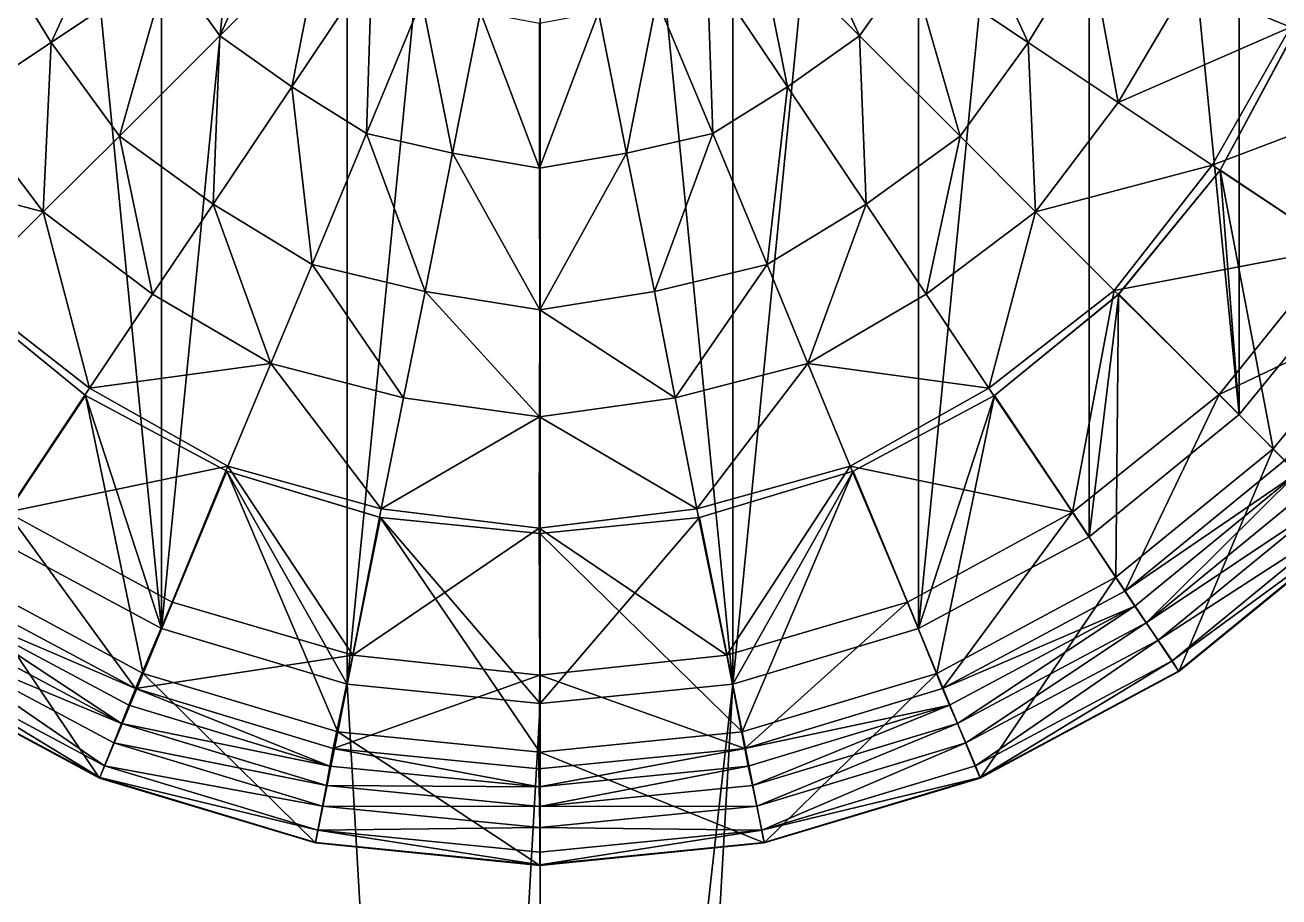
# Model space of a CAD drawing. Extents: x -13.33 to -11.75, y 0.26 to 1.84.
# Drawn here: x -12.6888 to -12.3202, y 0.7026 to 0.959 of the extents above; entities that cross this region are included whole.
import ezdxf

# ---------------------------------------------------------------- set-up
doc = ezdxf.new("R2010")
doc.units = 0
doc.layers.add('Sphere9', color=15, linetype='CONTINUOUS')

msp = doc.modelspace()

# ---------------------------------------------------------------- linework, layer by layer
at = {"layer": 'Sphere9', "color": 0}
for points in [[(-12.594113, 0.765171, -9.490963), (-12.537416, 0.759454, -9.490967), (-12.537416, 1.339854, -9.490968)], [(-12.594113, 1.334137, -9.490963), (-12.594113, 0.765171, -9.490963), (-12.537416, 1.339854, -9.490968)], [(-12.537416, 1.339854, -9.490968), (-12.480721, 0.765171, -9.490972), (-12.480721, 1.334137, -9.490972)], [(-12.537416, 0.759454, -9.490967), (-12.480721, 0.765171, -9.490972), (-12.537416, 1.339854, -9.490968)], [(-12.64868, 0.781558, -9.490958), (-12.594113, 0.765171, -9.490963), (-12.594113, 1.334137, -9.490963)], [(-12.64868, 1.317749, -9.490959), (-12.64868, 0.781558, -9.490958), (-12.594113, 1.334137, -9.490963)], [(-12.480721, 1.334137, -9.490972), (-12.480721, 0.765171, -9.490972), (-12.426154, 1.317749, -9.490975)], [(-12.698859, 1.290804, -9.490954), (-12.64868, 0.781558, -9.490958), (-12.64868, 1.317749, -9.490959)], [(-12.480721, 0.765171, -9.490972), (-12.426154, 0.781558, -9.490975), (-12.426154, 1.317749, -9.490975)], [(-12.426154, 1.317749, -9.490975), (-12.426154, 0.781558, -9.490975), (-12.375975, 1.290804, -9.49098)], [(-12.698859, 0.808504, -9.490954), (-12.64868, 0.781558, -9.490958), (-12.698859, 1.290804, -9.490954)], [(-12.426154, 0.781558, -9.490975), (-12.375975, 0.808503, -9.490979), (-12.375975, 1.290804, -9.49098)], [(-12.375975, 1.290804, -9.49098), (-12.331857, 0.844488, -9.490982), (-12.331857, 1.254819, -9.490983)], [(-12.375975, 0.808503, -9.490979), (-12.331857, 0.844488, -9.490982), (-12.375975, 1.290804, -9.49098)], [(-12.331857, 1.254819, -9.490983), (-12.295835, 0.888545, -9.490984), (-12.295835, 1.210763, -9.490985)], [(-12.331857, 0.844488, -9.490982), (-12.295835, 0.888545, -9.490984), (-12.331857, 1.254819, -9.490983)], [(-12.304342, 1.003368, -2.367776), (-12.316838, 0.958385, -2.375797), (-12.346989, 0.970885, -2.200022)], [(-12.646606, 0.976965, -1.975532), (-12.61141, 1.000464, -1.874251), (-12.631592, 0.955831, -1.980351)], [(-12.631592, 0.955831, -1.980351), (-12.61141, 1.000464, -1.874251), (-12.601431, 0.985975, -1.877036)], [(-12.473748, 0.985975, -1.877047), (-12.463771, 1.000464, -1.874266), (-12.443504, 0.955831, -1.980368)], [(-12.463771, 1.000464, -1.874266), (-12.428493, 0.976965, -1.975543), (-12.443504, 0.955831, -1.980368)], [(-12.698971, 0.982945, -2.0912), (-12.660421, 0.998897, -1.980355), (-12.681145, 0.953906, -2.086132)], [(-12.681145, 0.953906, -2.086132), (-12.660421, 0.998897, -1.980355), (-12.646606, 0.976965, -1.975532)], [(-12.428493, 0.976965, -1.975543), (-12.414674, 0.998897, -1.980368), (-12.393879, 0.953906, -2.086132)], [(-12.414674, 0.998897, -1.980368), (-12.37605, 0.982945, -2.091208), (-12.393879, 0.953906, -2.086132)], [(-12.631592, 0.955831, -1.980351), (-12.601431, 0.985975, -1.877036), (-12.610419, 0.940846, -1.975534)], [(-12.610419, 0.940846, -1.975534), (-12.601431, 0.985975, -1.877036), (-12.586915, 0.976015, -1.874257)], [(-12.488266, 0.976015, -1.874266), (-12.473748, 0.985975, -1.877047), (-12.464681, 0.940846, -1.975543)], [(-12.473748, 0.985975, -1.877047), (-12.443504, 0.955831, -1.980368), (-12.464681, 0.940846, -1.975543)], [(-12.707767, 0.936223, -2.195027), (-12.698971, 0.982945, -2.0912), (-12.681145, 0.953906, -2.086132)], [(-12.393879, 0.953906, -2.086132), (-12.37605, 0.982945, -2.091208), (-12.367479, 0.936227, -2.195054)], [(-12.37605, 0.982945, -2.091208), (-12.346989, 0.970885, -2.200022), (-12.367479, 0.936227, -2.195054)], [(-12.681145, 0.953906, -2.086132), (-12.646606, 0.976965, -1.975532), (-12.661087, 0.926354, -2.091192)], [(-12.661087, 0.926354, -2.091192), (-12.646606, 0.976965, -1.975532), (-12.631592, 0.955831, -1.980351)], [(-12.443504, 0.955831, -1.980368), (-12.428493, 0.976965, -1.975543), (-12.413934, 0.926354, -2.091204)], [(-12.428493, 0.976965, -1.975543), (-12.393879, 0.953906, -2.086132), (-12.413934, 0.926354, -2.091204)], [(-12.610419, 0.940846, -1.975534), (-12.586915, 0.976015, -1.874257), (-12.588444, 0.927055, -1.980361)], [(-12.588444, 0.927055, -1.980361), (-12.586915, 0.976015, -1.874257), (-12.572141, 0.96644, -1.877041)], [(-12.503039, 0.96644, -1.877045), (-12.488266, 0.976015, -1.874266), (-12.486651, 0.927055, -1.980366)], [(-12.488266, 0.976015, -1.874266), (-12.464681, 0.940846, -1.975543), (-12.486651, 0.927055, -1.980366)], [(-12.346989, 0.970885, -2.200022), (-12.316838, 0.958385, -2.375797), (-12.367479, 0.936227, -2.195054)], [(-12.588444, 0.927055, -1.980361), (-12.572141, 0.96644, -1.877041), (-12.563138, 0.921299, -1.975534)], [(-12.572141, 0.96644, -1.877041), (-12.554912, 0.962784, -1.874257), (-12.563138, 0.921299, -1.975534)], [(-12.52027, 0.962784, -1.874262), (-12.503039, 0.96644, -1.877045), (-12.511961, 0.921299, -1.97554)], [(-12.511961, 0.921299, -1.97554), (-12.503039, 0.96644, -1.877045), (-12.486651, 0.927055, -1.980366)], [(-12.563138, 0.921299, -1.975534), (-12.554912, 0.962784, -1.874257), (-12.537548, 0.91695, -1.980366)], [(-12.554912, 0.962784, -1.874257), (-12.53759, 0.959581, -1.877045), (-12.537548, 0.91695, -1.980366)], [(-12.53759, 0.959581, -1.877045), (-12.52027, 0.962784, -1.874262), (-12.537548, 0.91695, -1.980366)], [(-12.537548, 0.91695, -1.980366), (-12.52027, 0.962784, -1.874262), (-12.511961, 0.921299, -1.97554)], [(-12.661087, 0.926354, -2.091192), (-12.631592, 0.955831, -1.980351), (-12.633485, 0.906335, -2.086128)], [(-12.633485, 0.906335, -2.086128), (-12.631592, 0.955831, -1.980351), (-12.610419, 0.940846, -1.975534)], [(-12.464681, 0.940846, -1.975543), (-12.443504, 0.955831, -1.980368), (-12.441539, 0.906335, -2.086143)], [(-12.443504, 0.955831, -1.980368), (-12.413934, 0.926354, -2.091204), (-12.441539, 0.906335, -2.086143)], [(-12.316838, 0.958385, -2.375797), (-12.339872, 0.917758, -2.367777), (-12.367479, 0.936227, -2.195054)], [(-12.316838, 0.958385, -2.375797), (-12.276531, 0.941814, -2.77177), (-12.339872, 0.917758, -2.367777)], [(-12.337502, 0.916312, -8.883369), (-12.284063, 0.880562, -8.883368), (-12.315188, 0.957768, -8.883369)], [(-12.315188, 0.957768, -8.883369), (-12.337488, 0.916314, -8.992107), (-12.337502, 0.916312, -8.883369)], [(-12.315175, 0.957769, -8.992107), (-12.337488, 0.916314, -8.992107), (-12.315188, 0.957768, -8.883369)], [(-12.337488, 0.916314, -8.992107), (-12.315175, 0.957769, -8.992107), (-12.295835, 0.888545, -8.990984)], [(-12.707767, 0.936223, -2.195027), (-12.681145, 0.953906, -2.086132), (-12.683527, 0.904067, -2.200018)], [(-12.683527, 0.904067, -2.200018), (-12.681145, 0.953906, -2.086132), (-12.661087, 0.926354, -2.091192)], [(-12.413934, 0.926354, -2.091204), (-12.393879, 0.953906, -2.086132), (-12.391719, 0.90407, -2.200022)], [(-12.393879, 0.953906, -2.086132), (-12.367479, 0.936227, -2.195054), (-12.391719, 0.90407, -2.200022)], [(-12.633485, 0.906335, -2.086128), (-12.610419, 0.940846, -1.975534), (-12.604389, 0.888542, -2.091192)], [(-12.610419, 0.940846, -1.975534), (-12.588444, 0.927055, -1.980361), (-12.604389, 0.888542, -2.091192)], [(-12.486651, 0.927055, -1.980366), (-12.464681, 0.940846, -1.975543), (-12.470632, 0.888542, -2.091204)], [(-12.470632, 0.888542, -2.091204), (-12.464681, 0.940846, -1.975543), (-12.441539, 0.906335, -2.086143)], [(-12.276531, 0.941814, -2.77177), (-12.303082, 0.893375, -2.762102), (-12.339872, 0.917758, -2.367777)], [(-12.707767, 0.936223, -2.195027), (-12.683527, 0.904067, -2.200018), (-12.73555, 0.91775, -2.367774)], [(-12.367479, 0.936227, -2.195054), (-12.339872, 0.917758, -2.367777), (-12.391719, 0.90407, -2.200022)], [(-12.683527, 0.904067, -2.200018), (-12.661087, 0.926354, -2.091192), (-12.651311, 0.879873, -2.195034)], [(-12.661087, 0.926354, -2.091192), (-12.633485, 0.906335, -2.086128), (-12.651311, 0.879873, -2.195034)], [(-12.604389, 0.888542, -2.091192), (-12.588444, 0.927055, -1.980361), (-12.571213, 0.88059, -2.086137)], [(-12.588444, 0.927055, -1.980361), (-12.563138, 0.921299, -1.975534), (-12.571213, 0.88059, -2.086137)], [(-12.511961, 0.921299, -1.97554), (-12.486651, 0.927055, -1.980366), (-12.503811, 0.88059, -2.086139)], [(-12.503811, 0.88059, -2.086139), (-12.486651, 0.927055, -1.980366), (-12.470632, 0.888542, -2.091204)], [(-12.441539, 0.906335, -2.086143), (-12.413934, 0.926354, -2.091204), (-12.423938, 0.879876, -2.195047)], [(-12.423938, 0.879876, -2.195047), (-12.413934, 0.926354, -2.091204), (-12.391719, 0.90407, -2.200022)], [(-12.571213, 0.88059, -2.086137), (-12.563138, 0.921299, -1.975534), (-12.53751, 0.875264, -2.091198)], [(-12.563138, 0.921299, -1.975534), (-12.537548, 0.91695, -1.980366), (-12.53751, 0.875264, -2.091198)], [(-12.537548, 0.91695, -1.980366), (-12.511961, 0.921299, -1.97554), (-12.53751, 0.875264, -2.091198)], [(-12.53751, 0.875264, -2.091198), (-12.511961, 0.921299, -1.97554), (-12.503811, 0.88059, -2.086139)], [(-12.73555, 0.91775, -2.367774), (-12.683527, 0.904067, -2.200018), (-12.70676, 0.880964, -2.375772)], [(-12.339872, 0.917758, -2.367777), (-12.368664, 0.880971, -2.37579), (-12.391719, 0.90407, -2.200022)], [(-12.339872, 0.917758, -2.367777), (-12.303082, 0.893375, -2.762102), (-12.368664, 0.880971, -2.37579)], [(-12.367316, 0.879849, -8.883368), (-12.321858, 0.834337, -8.883368), (-12.337502, 0.916312, -8.883369)], [(-12.337502, 0.916312, -8.883369), (-12.367302, 0.87985, -8.992106), (-12.367316, 0.879849, -8.883368)], [(-12.337488, 0.916314, -8.992107), (-12.367302, 0.87985, -8.992106), (-12.337502, 0.916312, -8.883369)], [(-12.367302, 0.87985, -8.992106), (-12.337488, 0.916314, -8.992107), (-12.331856, 0.844488, -8.990982)], [(-12.337502, 0.916312, -8.883369), (-12.321858, 0.834337, -8.883368), (-12.284063, 0.880562, -8.883368)], [(-12.337488, 0.916314, -8.992107), (-12.295835, 0.888545, -8.990984), (-12.331856, 0.844488, -8.990982)], [(-12.70676, 0.880964, -2.375772), (-12.683527, 0.904067, -2.200018), (-12.669905, 0.852229, -2.367767)], [(-12.669905, 0.852229, -2.367767), (-12.683527, 0.904067, -2.200018), (-12.651311, 0.879873, -2.195034)], [(-12.651311, 0.879873, -2.195034), (-12.633485, 0.906335, -2.086128), (-12.616586, 0.859424, -2.200016)], [(-12.633485, 0.906335, -2.086128), (-12.604389, 0.888542, -2.091192), (-12.616586, 0.859424, -2.200016)], [(-12.470632, 0.888542, -2.091204), (-12.441539, 0.906335, -2.086143), (-12.458661, 0.859426, -2.200022)], [(-12.458661, 0.859426, -2.200022), (-12.441539, 0.906335, -2.086143), (-12.423938, 0.879876, -2.195047)], [(-12.405521, 0.852235, -2.367774), (-12.423938, 0.879876, -2.195047), (-12.391719, 0.90407, -2.200022)], [(-12.368664, 0.880971, -2.37579), (-12.405521, 0.852235, -2.367774), (-12.391719, 0.90407, -2.200022)], [(-12.303082, 0.893375, -2.762102), (-12.337757, 0.850354, -2.771774), (-12.368664, 0.880971, -2.37579)], [(-12.303082, 0.893375, -2.762102), (-12.280014, 0.877833, -3.577467), (-12.337757, 0.850354, -2.771774)], [(-12.616586, 0.859424, -2.200016), (-12.604389, 0.888542, -2.091192), (-12.577546, 0.849378, -2.195045)], [(-12.604389, 0.888542, -2.091192), (-12.571213, 0.88059, -2.086137), (-12.577546, 0.849378, -2.195045)], [(-12.503811, 0.88059, -2.086139), (-12.470632, 0.888542, -2.091204), (-12.497704, 0.849379, -2.195054)], [(-12.497704, 0.849379, -2.195054), (-12.470632, 0.888542, -2.091204), (-12.458661, 0.859426, -2.200022)], [(-12.295835, 0.888545, -9.40729), (-12.331857, 0.844488, -9.407288), (-12.331856, 0.844488, -9.060147)], [(-12.295835, 0.888545, -9.490984), (-12.331857, 0.844488, -9.490982), (-12.331857, 0.844488, -9.407288)], [(-12.295835, 0.888545, -9.40729), (-12.295835, 0.888545, -9.490984), (-12.331857, 0.844488, -9.407288)], [(-12.295835, 0.888545, -9.06015), (-12.331856, 0.844488, -9.060147), (-12.331856, 0.844488, -8.990982)], [(-12.295835, 0.888545, -8.990984), (-12.295835, 0.888545, -9.06015), (-12.331856, 0.844488, -8.990982)], [(-12.295835, 0.888545, -9.06015), (-12.295835, 0.888545, -9.40729), (-12.331856, 0.844488, -9.060147)], [(-12.707563, 0.87985, -8.992099), (-12.70758, 0.879849, -8.883368), (-12.671064, 0.850066, -8.883368)], [(-12.70758, 0.879849, -8.883368), (-12.706756, 0.796588, -8.883368), (-12.671064, 0.850066, -8.883368)], [(-12.671048, 0.850067, -8.992099), (-12.707563, 0.87985, -8.992099), (-12.671064, 0.850066, -8.883368)], [(-12.707563, 0.87985, -8.992099), (-12.671048, 0.850067, -8.992099), (-12.698858, 0.808504, -8.990954)], [(-12.694093, 0.815744, -2.762098), (-12.70676, 0.880964, -2.375772), (-12.669905, 0.852229, -2.367767)], [(-12.669905, 0.852229, -2.367767), (-12.651311, 0.879873, -2.195034), (-12.616586, 0.859424, -2.200016)], [(-12.577546, 0.849378, -2.195045), (-12.571213, 0.88059, -2.086137), (-12.537623, 0.843748, -2.200019)], [(-12.571213, 0.88059, -2.086137), (-12.53751, 0.875264, -2.091198), (-12.537623, 0.843748, -2.200019)], [(-12.53751, 0.875264, -2.091198), (-12.503811, 0.88059, -2.086139), (-12.497704, 0.849379, -2.195054)], [(-12.405521, 0.852235, -2.367774), (-12.458661, 0.859426, -2.200022), (-12.423938, 0.879876, -2.195047)], [(-12.380859, 0.815744, -2.762102), (-12.405521, 0.852235, -2.367774), (-12.368664, 0.880971, -2.37579)], [(-12.403831, 0.850066, -8.883368), (-12.368139, 0.796588, -8.883368), (-12.367316, 0.879849, -8.883368)], [(-12.403816, 0.850067, -8.992106), (-12.403831, 0.850066, -8.883368), (-12.367316, 0.879849, -8.883368)], [(-12.367302, 0.87985, -8.992106), (-12.403816, 0.850067, -8.992106), (-12.367316, 0.879849, -8.883368)], [(-12.403816, 0.850067, -8.992106), (-12.367302, 0.87985, -8.992106), (-12.375974, 0.808503, -8.990979)], [(-12.337757, 0.850354, -2.771774), (-12.380859, 0.815744, -2.762102), (-12.368664, 0.880971, -2.37579)], [(-12.375974, 0.808503, -8.990979), (-12.367302, 0.87985, -8.992106), (-12.331856, 0.844488, -8.990982)], [(-12.368139, 0.796588, -8.883368), (-12.321858, 0.834337, -8.883368), (-12.367316, 0.879849, -8.883368)], [(-12.280014, 0.877833, -3.577467), (-12.318542, 0.830933, -3.577466), (-12.337757, 0.850354, -2.771774)], [(-12.321858, 0.834337, -8.883368), (-12.298284, 0.810778, -8.850224), (-12.284063, 0.880562, -8.883368)], [(-12.537623, 0.843748, -2.200019), (-12.53751, 0.875264, -2.091198), (-12.497704, 0.849379, -2.195054)], [(-12.629202, 0.829241, -2.375777), (-12.669905, 0.852229, -2.367767), (-12.616586, 0.859424, -2.200016)], [(-12.629202, 0.829241, -2.375777), (-12.616586, 0.859424, -2.200016), (-12.584134, 0.816771, -2.367769)], [(-12.584134, 0.816771, -2.367769), (-12.616586, 0.859424, -2.200016), (-12.577546, 0.849378, -2.195045)], [(-12.491295, 0.816773, -2.367771), (-12.497704, 0.849379, -2.195054), (-12.458661, 0.859426, -2.200022)], [(-12.446225, 0.829245, -2.375784), (-12.491295, 0.816773, -2.367771), (-12.458661, 0.859426, -2.200022)], [(-12.446225, 0.829245, -2.375784), (-12.458661, 0.859426, -2.200022), (-12.405521, 0.852235, -2.367774)], [(-12.694093, 0.815744, -2.762098), (-12.669905, 0.852229, -2.367767), (-12.629202, 0.829241, -2.375777)], [(-12.380859, 0.815744, -2.762102), (-12.446225, 0.829245, -2.375784), (-12.405521, 0.852235, -2.367774)], [(-12.706756, 0.796588, -8.883368), (-12.654125, 0.768326, -8.883368), (-12.671064, 0.850066, -8.883368)], [(-12.698858, 0.808504, -8.990954), (-12.671048, 0.850067, -8.992099), (-12.648679, 0.781558, -8.990958)], [(-12.671048, 0.850067, -8.992099), (-12.671064, 0.850066, -8.883368), (-12.629534, 0.827764, -8.883368)], [(-12.671064, 0.850066, -8.883368), (-12.654125, 0.768326, -8.883368), (-12.629534, 0.827764, -8.883368)], [(-12.629519, 0.827767, -8.9921), (-12.671048, 0.850067, -8.992099), (-12.629534, 0.827764, -8.883368)], [(-12.671048, 0.850067, -8.992099), (-12.629519, 0.827767, -8.9921), (-12.648679, 0.781558, -8.990958)], [(-12.584134, 0.816771, -2.367769), (-12.577546, 0.849378, -2.195045), (-12.537623, 0.843748, -2.200019)], [(-12.491295, 0.816773, -2.367771), (-12.537623, 0.843748, -2.200019), (-12.497704, 0.849379, -2.195054)], [(-12.445361, 0.827764, -8.883368), (-12.420771, 0.768326, -8.883368), (-12.403831, 0.850066, -8.883368)], [(-12.445346, 0.827767, -8.992105), (-12.445361, 0.827764, -8.883368), (-12.403831, 0.850066, -8.883368)], [(-12.403816, 0.850067, -8.992106), (-12.445346, 0.827767, -8.992105), (-12.403831, 0.850066, -8.883368)], [(-12.445346, 0.827767, -8.992105), (-12.403816, 0.850067, -8.992106), (-12.426153, 0.781558, -8.990975)], [(-12.426153, 0.781558, -8.990975), (-12.403816, 0.850067, -8.992106), (-12.375974, 0.808503, -8.990979)], [(-12.420771, 0.768326, -8.883368), (-12.368139, 0.796588, -8.883368), (-12.403831, 0.850066, -8.883368)], [(-12.36553, 0.792481, -3.577463), (-12.380859, 0.815744, -2.762102), (-12.337757, 0.850354, -2.771774)], [(-12.318542, 0.830933, -3.577466), (-12.36553, 0.792481, -3.577463), (-12.337757, 0.850354, -2.771774)], [(-12.375975, 0.808503, -9.060143), (-12.375974, 0.808503, -8.990979), (-12.331856, 0.844488, -8.990982)], [(-12.331856, 0.844488, -9.060147), (-12.375975, 0.808503, -9.060143), (-12.331856, 0.844488, -8.990982)], [(-12.375975, 0.808503, -9.407285), (-12.375975, 0.808503, -9.060143), (-12.331856, 0.844488, -9.060147)], [(-12.331857, 0.844488, -9.407288), (-12.375975, 0.808503, -9.407285), (-12.331856, 0.844488, -9.060147)], [(-12.375975, 0.808503, -9.490979), (-12.375975, 0.808503, -9.407285), (-12.331857, 0.844488, -9.407288)], [(-12.331857, 0.844488, -9.490982), (-12.375975, 0.808503, -9.490979), (-12.331857, 0.844488, -9.407288)], [(-12.537714, 0.811079, -2.375779), (-12.584134, 0.816771, -2.367769), (-12.537623, 0.843748, -2.200019)], [(-12.537714, 0.811079, -2.375779), (-12.537623, 0.843748, -2.200019), (-12.491295, 0.816773, -2.367771)], [(-12.368139, 0.796588, -8.883368), (-12.349627, 0.7689, -8.850224), (-12.321858, 0.834337, -8.883368)], [(-12.349627, 0.7689, -8.850224), (-12.298284, 0.810778, -8.850224), (-12.321858, 0.834337, -8.883368)], [(-12.318542, 0.830933, -3.577466), (-12.314792, 0.827189, -3.543), (-12.36553, 0.792481, -3.577463)], [(-12.645563, 0.789242, -2.77177), (-12.694093, 0.815744, -2.762098), (-12.629202, 0.829241, -2.375777)], [(-12.654125, 0.768326, -8.883368), (-12.596901, 0.75114, -8.883368), (-12.629534, 0.827764, -8.883368)], [(-12.648679, 0.781558, -8.990958), (-12.629519, 0.827767, -8.9921), (-12.594112, 0.765171, -8.990963)], [(-12.645563, 0.789242, -2.77177), (-12.629202, 0.829241, -2.375777), (-12.592473, 0.773731, -2.7621)], [(-12.629519, 0.827767, -8.9921), (-12.629534, 0.827764, -8.883368), (-12.584373, 0.814201, -8.883368)], [(-12.629534, 0.827764, -8.883368), (-12.596901, 0.75114, -8.883368), (-12.584373, 0.814201, -8.883368)], [(-12.584356, 0.814203, -8.992102), (-12.629519, 0.827767, -8.9921), (-12.584373, 0.814201, -8.883368)], [(-12.629519, 0.827767, -8.9921), (-12.584356, 0.814203, -8.992102), (-12.594112, 0.765171, -8.990963)], [(-12.592473, 0.773731, -2.7621), (-12.629202, 0.829241, -2.375777), (-12.584134, 0.816771, -2.367769)], [(-12.48248, 0.773731, -2.76211), (-12.491295, 0.816773, -2.367771), (-12.446225, 0.829245, -2.375784)], [(-12.490522, 0.814201, -8.883368), (-12.477994, 0.75114, -8.883368), (-12.445361, 0.827764, -8.883368)], [(-12.490508, 0.814203, -8.992104), (-12.490522, 0.814201, -8.883368), (-12.445361, 0.827764, -8.883368)], [(-12.445346, 0.827767, -8.992105), (-12.490508, 0.814203, -8.992104), (-12.445361, 0.827764, -8.883368)], [(-12.490508, 0.814203, -8.992104), (-12.445346, 0.827767, -8.992105), (-12.48072, 0.765171, -8.990972)], [(-12.429389, 0.789242, -2.771782), (-12.48248, 0.773731, -2.76211), (-12.446225, 0.829245, -2.375784)], [(-12.48072, 0.765171, -8.990972), (-12.445346, 0.827767, -8.992105), (-12.426153, 0.781558, -8.990975)], [(-12.477994, 0.75114, -8.883368), (-12.420771, 0.768326, -8.883368), (-12.445361, 0.827764, -8.883368)], [(-12.429389, 0.789242, -2.771782), (-12.446225, 0.829245, -2.375784), (-12.380859, 0.815744, -2.762102)], [(-12.36553, 0.792481, -3.577463), (-12.314792, 0.827189, -3.543), (-12.36258, 0.788083, -3.542998)], [(-12.359248, 0.783232, -3.747688), (-12.36258, 0.788083, -3.542998), (-12.314792, 0.827189, -3.543)], [(-12.310576, 0.823062, -3.747689), (-12.359248, 0.783232, -3.747688), (-12.314792, 0.827189, -3.543)], [(-12.30609, 0.81869, -4.103052), (-12.359248, 0.783232, -3.747688), (-12.310576, 0.823062, -3.747689)], [(-12.3557, 0.778093, -4.103053), (-12.359248, 0.783232, -3.747688), (-12.30609, 0.81869, -4.103052)], [(-12.300893, 0.813561, -4.61577), (-12.3557, 0.778093, -4.103053), (-12.30609, 0.81869, -4.103052)], [(-12.709921, 0.792472, -3.577448), (-12.694093, 0.815744, -2.762098), (-12.656346, 0.763858, -3.577448)], [(-12.656346, 0.763858, -3.577448), (-12.694093, 0.815744, -2.762098), (-12.645563, 0.789242, -2.77177)], [(-12.592473, 0.773731, -2.7621), (-12.584134, 0.816771, -2.367769), (-12.537714, 0.811079, -2.375779)], [(-12.48248, 0.773731, -2.76211), (-12.537714, 0.811079, -2.375779), (-12.491295, 0.816773, -2.367771)], [(-12.419105, 0.763863, -3.577461), (-12.429389, 0.789242, -2.771782), (-12.380859, 0.815744, -2.762102)], [(-12.36553, 0.792481, -3.577463), (-12.419105, 0.763863, -3.577461), (-12.380859, 0.815744, -2.762102)], [(-12.596901, 0.75114, -8.883368), (-12.537448, 0.745145, -8.883368), (-12.584373, 0.814201, -8.883368)], [(-12.594112, 0.765171, -8.990963), (-12.584356, 0.814203, -8.992102), (-12.537416, 0.759454, -8.990967)], [(-12.537477, 0.767783, -2.771776), (-12.592473, 0.773731, -2.7621), (-12.537714, 0.811079, -2.375779)], [(-12.584356, 0.814203, -8.992102), (-12.584373, 0.814201, -8.883368), (-12.537448, 0.80947, -8.883368)], [(-12.584373, 0.814201, -8.883368), (-12.537448, 0.745145, -8.883368), (-12.537448, 0.80947, -8.883368)], [(-12.537433, 0.809472, -8.992103), (-12.584356, 0.814203, -8.992102), (-12.537448, 0.80947, -8.883368)], [(-12.584356, 0.814203, -8.992102), (-12.537433, 0.809472, -8.992103), (-12.537416, 0.759454, -8.990967)], [(-12.537477, 0.767783, -2.771776), (-12.537714, 0.811079, -2.375779), (-12.48248, 0.773731, -2.76211)], [(-12.537448, 0.80947, -8.883368), (-12.477994, 0.75114, -8.883368), (-12.490522, 0.814201, -8.883368)], [(-12.537433, 0.809472, -8.992103), (-12.537448, 0.80947, -8.883368), (-12.490522, 0.814201, -8.883368)], [(-12.490508, 0.814203, -8.992104), (-12.537433, 0.809472, -8.992103), (-12.490522, 0.814201, -8.883368)], [(-12.537433, 0.809472, -8.992103), (-12.490508, 0.814203, -8.992104), (-12.537416, 0.759454, -8.990967)], [(-12.537416, 0.759454, -8.990967), (-12.490508, 0.814203, -8.992104), (-12.48072, 0.765171, -8.990972)], [(-12.351604, 0.772061, -4.61577), (-12.3557, 0.778093, -4.103053), (-12.300893, 0.813561, -4.61577)], [(-12.3009, 0.813549, -8.615749), (-12.351611, 0.77205, -8.115749), (-12.3009, 0.81355, -8.115749)], [(-12.3009, 0.81355, -8.115749), (-12.351611, 0.772051, -7.61575), (-12.3009, 0.81355, -7.61575)], [(-12.351611, 0.77205, -8.115749), (-12.351611, 0.772051, -7.61575), (-12.3009, 0.81355, -8.115749)], [(-12.351611, 0.772051, -7.61575), (-12.35161, 0.772052, -7.115751), (-12.3009, 0.81355, -7.61575)], [(-12.35161, 0.77205, -8.615749), (-12.351611, 0.77205, -8.115749), (-12.3009, 0.813549, -8.615749)], [(-12.35161, 0.772052, -7.115751), (-12.351609, 0.772053, -6.615753), (-12.3009, 0.813552, -6.615753)], [(-12.3009, 0.813551, -7.115751), (-12.35161, 0.772052, -7.115751), (-12.3009, 0.813552, -6.615753)], [(-12.3009, 0.81355, -7.61575), (-12.35161, 0.772052, -7.115751), (-12.3009, 0.813551, -7.115751)], [(-12.298379, 0.810893, -8.837914), (-12.35161, 0.77205, -8.615749), (-12.3009, 0.813549, -8.615749)], [(-12.3009, 0.813552, -6.615753), (-12.351609, 0.772054, -6.115756), (-12.300899, 0.813554, -6.115756)], [(-12.351609, 0.772054, -6.115756), (-12.351607, 0.772056, -5.61576), (-12.300899, 0.813554, -6.115756)], [(-12.351609, 0.772053, -6.615753), (-12.351609, 0.772054, -6.115756), (-12.3009, 0.813552, -6.615753)], [(-12.300899, 0.813554, -6.115756), (-12.351607, 0.772056, -5.61576), (-12.300897, 0.813556, -5.61576)], [(-12.351607, 0.772056, -5.61576), (-12.351605, 0.772059, -5.115765), (-12.300897, 0.813556, -5.61576)], [(-12.351605, 0.772059, -5.115765), (-12.351604, 0.772061, -4.61577), (-12.300893, 0.813561, -4.61577)], [(-12.300895, 0.813558, -5.115765), (-12.351605, 0.772059, -5.115765), (-12.300893, 0.813561, -4.61577)], [(-12.300897, 0.813556, -5.61576), (-12.351605, 0.772059, -5.115765), (-12.300895, 0.813558, -5.115765)], [(-12.698859, 0.808504, -9.40726), (-12.698858, 0.808504, -9.06012), (-12.648679, 0.781558, -9.060123)], [(-12.64868, 0.781558, -9.407264), (-12.698859, 0.808504, -9.40726), (-12.648679, 0.781558, -9.060123)], [(-12.698859, 0.808504, -9.490954), (-12.698859, 0.808504, -9.40726), (-12.64868, 0.781558, -9.407264)], [(-12.64868, 0.781558, -9.490958), (-12.698859, 0.808504, -9.490954), (-12.64868, 0.781558, -9.407264)], [(-12.698858, 0.808504, -9.06012), (-12.698858, 0.808504, -8.990954), (-12.648679, 0.781558, -8.990958)], [(-12.648679, 0.781558, -9.060123), (-12.698858, 0.808504, -9.06012), (-12.648679, 0.781558, -8.990958)], [(-12.537448, 0.745145, -8.883368), (-12.477994, 0.75114, -8.883368), (-12.537448, 0.80947, -8.883368)], [(-12.426154, 0.781558, -9.407281), (-12.426153, 0.781558, -9.06014), (-12.375975, 0.808503, -9.060143)], [(-12.375975, 0.808503, -9.407285), (-12.426154, 0.781558, -9.407281), (-12.375975, 0.808503, -9.060143)], [(-12.426154, 0.781558, -9.490975), (-12.426154, 0.781558, -9.407281), (-12.375975, 0.808503, -9.407285)], [(-12.375975, 0.808503, -9.490979), (-12.426154, 0.781558, -9.490975), (-12.375975, 0.808503, -9.407285)], [(-12.426153, 0.781558, -9.06014), (-12.426153, 0.781558, -8.990975), (-12.375974, 0.808503, -8.990979)], [(-12.375975, 0.808503, -9.060143), (-12.426153, 0.781558, -9.06014), (-12.375974, 0.808503, -8.990979)], [(-12.34968, 0.768996, -8.841372), (-12.35161, 0.77205, -8.615749), (-12.298379, 0.810893, -8.837914)], [(-12.298284, 0.810778, -8.850224), (-12.34968, 0.768996, -8.841372), (-12.298379, 0.810893, -8.837914)], [(-12.349627, 0.7689, -8.850224), (-12.34968, 0.768996, -8.841372), (-12.298284, 0.810778, -8.850224)], [(-12.725268, 0.7689, -8.850224), (-12.666883, 0.737547, -8.850224), (-12.706756, 0.796588, -8.883368)], [(-12.706756, 0.796588, -8.883368), (-12.666883, 0.737547, -8.850224), (-12.654125, 0.768326, -8.883368)], [(-12.420771, 0.768326, -8.883368), (-12.408013, 0.737547, -8.850224), (-12.368139, 0.796588, -8.883368)], [(-12.408013, 0.737547, -8.850224), (-12.349627, 0.7689, -8.850224), (-12.368139, 0.796588, -8.883368)], [(-12.709921, 0.792472, -3.577448), (-12.656346, 0.763858, -3.577448), (-12.71283, 0.788074, -3.542976)], [(-12.656346, 0.763858, -3.577448), (-12.645563, 0.789242, -2.77177), (-12.592473, 0.773731, -2.7621)], [(-12.47726, 0.746284, -3.577452), (-12.48248, 0.773731, -2.76211), (-12.429389, 0.789242, -2.771782)], [(-12.419105, 0.763863, -3.577461), (-12.47726, 0.746284, -3.577452), (-12.429389, 0.789242, -2.771782)], [(-12.36553, 0.792481, -3.577463), (-12.36258, 0.788083, -3.542998), (-12.419105, 0.763863, -3.577461)], [(-12.715973, 0.783225, -3.747666), (-12.71283, 0.788074, -3.542976), (-12.66048, 0.753586, -3.747666)], [(-12.656346, 0.763858, -3.577448), (-12.658346, 0.758972, -3.54298), (-12.71283, 0.788074, -3.542976)], [(-12.66048, 0.753586, -3.747666), (-12.71283, 0.788074, -3.542976), (-12.658346, 0.758972, -3.54298)], [(-12.419105, 0.763863, -3.577461), (-12.36258, 0.788083, -3.542998), (-12.417068, 0.758978, -3.54299)], [(-12.414742, 0.75359, -3.747687), (-12.417068, 0.758978, -3.54299), (-12.36258, 0.788083, -3.542998)], [(-12.359248, 0.783232, -3.747688), (-12.414742, 0.75359, -3.747687), (-12.36258, 0.788083, -3.542998)], [(-12.719303, 0.77809, -4.103044), (-12.715973, 0.783225, -3.747666), (-12.66048, 0.753586, -3.747666)], [(-12.64868, 0.781558, -9.490958), (-12.64868, 0.781558, -9.407264), (-12.594113, 0.765171, -9.407269)], [(-12.594113, 0.765171, -9.490963), (-12.64868, 0.781558, -9.490958), (-12.594113, 0.765171, -9.407269)], [(-12.64868, 0.781558, -9.407264), (-12.648679, 0.781558, -9.060123), (-12.594113, 0.765171, -9.060127)], [(-12.594113, 0.765171, -9.407269), (-12.64868, 0.781558, -9.407264), (-12.594113, 0.765171, -9.060127)], [(-12.648679, 0.781558, -9.060123), (-12.648679, 0.781558, -8.990958), (-12.594112, 0.765171, -8.990963)], [(-12.594113, 0.765171, -9.060127), (-12.648679, 0.781558, -9.060123), (-12.594112, 0.765171, -8.990963)], [(-12.480721, 0.765171, -9.490972), (-12.480721, 0.765171, -9.407277), (-12.426154, 0.781558, -9.407281)], [(-12.426154, 0.781558, -9.490975), (-12.480721, 0.765171, -9.490972), (-12.426154, 0.781558, -9.407281)], [(-12.480721, 0.765171, -9.407277), (-12.48072, 0.765171, -9.060136), (-12.426153, 0.781558, -9.06014)], [(-12.426154, 0.781558, -9.407281), (-12.480721, 0.765171, -9.407277), (-12.426153, 0.781558, -9.06014)], [(-12.48072, 0.765171, -9.060136), (-12.48072, 0.765171, -8.990972), (-12.426153, 0.781558, -8.990975)], [(-12.426153, 0.781558, -9.06014), (-12.48072, 0.765171, -9.060136), (-12.426153, 0.781558, -8.990975)], [(-12.412264, 0.747882, -4.103052), (-12.414742, 0.75359, -3.747687), (-12.359248, 0.783232, -3.747688)], [(-12.3557, 0.778093, -4.103053), (-12.412264, 0.747882, -4.103052), (-12.359248, 0.783232, -3.747688)], [(-12.723278, 0.772061, -4.615771), (-12.719303, 0.77809, -4.103044), (-12.66546, 0.74118, -4.61577)], [(-12.66546, 0.74118, -4.61577), (-12.719303, 0.77809, -4.103044), (-12.662741, 0.74788, -4.103044)], [(-12.662741, 0.74788, -4.103044), (-12.719303, 0.77809, -4.103044), (-12.66048, 0.753586, -3.747666)], [(-12.409422, 0.74118, -4.61577), (-12.412264, 0.747882, -4.103052), (-12.3557, 0.778093, -4.103053)], [(-12.351604, 0.772061, -4.61577), (-12.409422, 0.74118, -4.61577), (-12.3557, 0.778093, -4.103053)], [(-12.725216, 0.768996, -8.841372), (-12.723285, 0.77205, -8.615749), (-12.666831, 0.737698, -8.837914)], [(-12.723286, 0.772051, -7.61575), (-12.723285, 0.772052, -7.115751), (-12.665466, 0.74117, -7.115751)], [(-12.665466, 0.741169, -8.115749), (-12.723286, 0.772051, -7.61575), (-12.665467, 0.741169, -7.61575)], [(-12.723286, 0.77205, -8.115749), (-12.723286, 0.772051, -7.61575), (-12.665466, 0.741169, -8.115749)], [(-12.665467, 0.741169, -7.61575), (-12.723286, 0.772051, -7.61575), (-12.665466, 0.74117, -7.115751)], [(-12.723285, 0.77205, -8.615749), (-12.723286, 0.77205, -8.115749), (-12.665466, 0.741169, -8.115749)], [(-12.723285, 0.772052, -7.115751), (-12.723284, 0.772053, -6.615753), (-12.665465, 0.741171, -6.615753)], [(-12.665466, 0.74117, -7.115751), (-12.723285, 0.772052, -7.115751), (-12.665465, 0.741171, -6.615753)], [(-12.666831, 0.737698, -8.837914), (-12.723285, 0.77205, -8.615749), (-12.665466, 0.741169, -8.615749)], [(-12.665466, 0.741169, -8.615749), (-12.723285, 0.77205, -8.615749), (-12.665466, 0.741169, -8.115749)], [(-12.723284, 0.772054, -6.115757), (-12.723282, 0.772056, -5.61576), (-12.665464, 0.741173, -6.115756)], [(-12.665465, 0.741171, -6.615753), (-12.723284, 0.772054, -6.115757), (-12.665464, 0.741173, -6.115756)], [(-12.723284, 0.772053, -6.615753), (-12.723284, 0.772054, -6.115757), (-12.665465, 0.741171, -6.615753)], [(-12.723282, 0.772056, -5.61576), (-12.72328, 0.772059, -5.115766), (-12.665463, 0.741175, -5.615759)], [(-12.665464, 0.741173, -6.115756), (-12.723282, 0.772056, -5.61576), (-12.665463, 0.741175, -5.615759)], [(-12.72328, 0.772059, -5.115766), (-12.723278, 0.772061, -4.615771), (-12.665462, 0.741177, -5.115765)], [(-12.665463, 0.741175, -5.615759), (-12.72328, 0.772059, -5.115766), (-12.665462, 0.741177, -5.115765)], [(-12.665462, 0.741177, -5.115765), (-12.723278, 0.772061, -4.615771), (-12.66546, 0.74118, -4.61577)], [(-12.598193, 0.746281, -3.577451), (-12.656346, 0.763858, -3.577448), (-12.592473, 0.773731, -2.7621)], [(-12.598193, 0.746281, -3.577451), (-12.592473, 0.773731, -2.7621), (-12.537477, 0.767783, -2.771776)], [(-12.47726, 0.746284, -3.577452), (-12.537477, 0.767783, -2.771776), (-12.48248, 0.773731, -2.76211)], [(-12.40943, 0.741169, -7.61575), (-12.409429, 0.74117, -7.115751), (-12.35161, 0.772052, -7.115751)], [(-12.351611, 0.772051, -7.61575), (-12.40943, 0.741169, -7.61575), (-12.35161, 0.772052, -7.115751)], [(-12.40943, 0.741169, -8.115749), (-12.40943, 0.741169, -7.61575), (-12.351611, 0.772051, -7.61575)], [(-12.351611, 0.77205, -8.115749), (-12.40943, 0.741169, -8.115749), (-12.351611, 0.772051, -7.61575)], [(-12.408065, 0.737698, -8.837914), (-12.40943, 0.741168, -8.615749), (-12.35161, 0.77205, -8.615749)], [(-12.40943, 0.741168, -8.615749), (-12.40943, 0.741169, -8.115749), (-12.351611, 0.77205, -8.115749)], [(-12.35161, 0.77205, -8.615749), (-12.40943, 0.741168, -8.615749), (-12.351611, 0.77205, -8.115749)], [(-12.409429, 0.741171, -6.615753), (-12.409428, 0.741173, -6.115755), (-12.351609, 0.772054, -6.115756)], [(-12.351609, 0.772053, -6.615753), (-12.409429, 0.741171, -6.615753), (-12.351609, 0.772054, -6.115756)], [(-12.409429, 0.74117, -7.115751), (-12.409429, 0.741171, -6.615753), (-12.351609, 0.772053, -6.615753)], [(-12.35161, 0.772052, -7.115751), (-12.409429, 0.74117, -7.115751), (-12.351609, 0.772053, -6.615753)], [(-12.409428, 0.741173, -6.115755), (-12.409426, 0.741175, -5.61576), (-12.351607, 0.772056, -5.61576)], [(-12.351609, 0.772054, -6.115756), (-12.409428, 0.741173, -6.115755), (-12.351607, 0.772056, -5.61576)], [(-12.409426, 0.741175, -5.61576), (-12.409424, 0.741177, -5.115765), (-12.351605, 0.772059, -5.115765)], [(-12.351607, 0.772056, -5.61576), (-12.409426, 0.741175, -5.61576), (-12.351605, 0.772059, -5.115765)], [(-12.409424, 0.741177, -5.115765), (-12.409422, 0.74118, -4.61577), (-12.351605, 0.772059, -5.115765)], [(-12.351605, 0.772059, -5.115765), (-12.409422, 0.74118, -4.61577), (-12.351604, 0.772061, -4.61577)], [(-12.34968, 0.768996, -8.841372), (-12.408065, 0.737698, -8.837914), (-12.35161, 0.77205, -8.615749)], [(-12.725268, 0.7689, -8.850224), (-12.725216, 0.768996, -8.841372), (-12.666831, 0.737698, -8.837914)], [(-12.666883, 0.737547, -8.850224), (-12.725268, 0.7689, -8.850224), (-12.666831, 0.737698, -8.837914)], [(-12.666883, 0.737547, -8.850224), (-12.603402, 0.718482, -8.850224), (-12.654125, 0.768326, -8.883368)], [(-12.654125, 0.768326, -8.883368), (-12.603402, 0.718482, -8.850224), (-12.596901, 0.75114, -8.883368)], [(-12.537726, 0.74031, -3.577455), (-12.598193, 0.746281, -3.577451), (-12.537477, 0.767783, -2.771776)], [(-12.537726, 0.74031, -3.577455), (-12.537477, 0.767783, -2.771776), (-12.47726, 0.746284, -3.577452)], [(-12.477994, 0.75114, -8.883368), (-12.471494, 0.718482, -8.850224), (-12.420771, 0.768326, -8.883368)], [(-12.471494, 0.718482, -8.850224), (-12.408013, 0.737547, -8.850224), (-12.420771, 0.768326, -8.883368)], [(-12.408013, 0.737547, -8.850224), (-12.408065, 0.737698, -8.837914), (-12.34968, 0.768996, -8.841372)], [(-12.349627, 0.7689, -8.850224), (-12.408013, 0.737547, -8.850224), (-12.34968, 0.768996, -8.841372)], [(-12.656346, 0.763858, -3.577448), (-12.599202, 0.741096, -3.542983), (-12.658346, 0.758972, -3.54298)], [(-12.598193, 0.746281, -3.577451), (-12.599202, 0.741096, -3.542983), (-12.656346, 0.763858, -3.577448)], [(-12.594113, 0.765171, -9.060127), (-12.537416, 0.759454, -9.060131), (-12.565293, 0.265177, -9.058142)], [(-12.594113, 0.765171, -9.060127), (-12.565293, 0.265177, -9.058142), (-12.565293, 0.265177, -9.266274)], [(-12.594113, 0.765171, -9.407269), (-12.594113, 0.765171, -9.060127), (-12.565293, 0.265177, -9.266274)], [(-12.594113, 0.765171, -9.407269), (-12.565293, 0.265177, -9.266274), (-12.537416, 0.759454, -9.407272)], [(-12.594113, 0.765171, -9.490963), (-12.594113, 0.765171, -9.407269), (-12.537416, 0.759454, -9.407272)], [(-12.537416, 0.759454, -9.490967), (-12.594113, 0.765171, -9.490963), (-12.537416, 0.759454, -9.407272)], [(-12.594113, 0.765171, -9.060127), (-12.594112, 0.765171, -8.990963), (-12.537416, 0.759454, -8.990967)], [(-12.537416, 0.759454, -9.060131), (-12.594113, 0.765171, -9.060127), (-12.537416, 0.759454, -8.990967)], [(-12.537416, 0.759454, -9.060131), (-12.48072, 0.765171, -9.060136), (-12.537395, 0.25946, -9.058145)], [(-12.537416, 0.759454, -9.407272), (-12.537395, 0.25946, -9.266277), (-12.480721, 0.765171, -9.407277)], [(-12.537416, 0.759454, -9.490967), (-12.537416, 0.759454, -9.407272), (-12.480721, 0.765171, -9.407277)], [(-12.480721, 0.765171, -9.490972), (-12.537416, 0.759454, -9.490967), (-12.480721, 0.765171, -9.407277)], [(-12.537416, 0.759454, -9.060131), (-12.537416, 0.759454, -8.990967), (-12.48072, 0.765171, -8.990972)], [(-12.48072, 0.765171, -9.060136), (-12.537416, 0.759454, -9.060131), (-12.48072, 0.765171, -8.990972)], [(-12.537395, 0.25946, -9.058145), (-12.48072, 0.765171, -9.060136), (-12.509496, 0.265177, -9.058147)], [(-12.537395, 0.25946, -9.266277), (-12.509496, 0.265177, -9.26628), (-12.480721, 0.765171, -9.407277)], [(-12.48072, 0.765171, -9.060136), (-12.509496, 0.265177, -9.26628), (-12.509496, 0.265177, -9.058147)], [(-12.480721, 0.765171, -9.407277), (-12.509496, 0.265177, -9.26628), (-12.48072, 0.765171, -9.060136)], [(-12.419105, 0.763863, -3.577461), (-12.417068, 0.758978, -3.54299), (-12.47726, 0.746284, -3.577452)], [(-12.565293, 0.265177, -9.058142), (-12.537416, 0.759454, -9.060131), (-12.537395, 0.25946, -9.058145)], [(-12.565293, 0.265177, -9.266274), (-12.537395, 0.25946, -9.266277), (-12.537416, 0.759454, -9.407272)], [(-12.66048, 0.753586, -3.747666), (-12.658346, 0.758972, -3.54298), (-12.599202, 0.741096, -3.542983)], [(-12.47726, 0.746284, -3.577452), (-12.417068, 0.758978, -3.54299), (-12.476212, 0.7411, -3.542988)], [(-12.474978, 0.735382, -3.747684), (-12.476212, 0.7411, -3.542988), (-12.417068, 0.758978, -3.54299)], [(-12.414742, 0.75359, -3.747687), (-12.474978, 0.735382, -3.747684), (-12.417068, 0.758978, -3.54299)], [(-12.662741, 0.74788, -4.103044), (-12.66048, 0.753586, -3.747666), (-12.600245, 0.735379, -3.747668)], [(-12.600245, 0.735379, -3.747668), (-12.66048, 0.753586, -3.747666), (-12.599202, 0.741096, -3.542983)], [(-12.473662, 0.729323, -4.103043), (-12.474978, 0.735382, -3.747684), (-12.414742, 0.75359, -3.747687)], [(-12.412264, 0.747882, -4.103052), (-12.473662, 0.729323, -4.103043), (-12.414742, 0.75359, -3.747687)], [(-12.603402, 0.718482, -8.850224), (-12.537448, 0.711832, -8.850224), (-12.596901, 0.75114, -8.883368)], [(-12.596901, 0.75114, -8.883368), (-12.537448, 0.711832, -8.850224), (-12.537448, 0.745145, -8.883368)], [(-12.537448, 0.745145, -8.883368), (-12.471494, 0.718482, -8.850224), (-12.477994, 0.75114, -8.883368)], [(-12.66546, 0.74118, -4.61577), (-12.662741, 0.74788, -4.103044), (-12.601342, 0.729322, -4.103045)], [(-12.601342, 0.729322, -4.103045), (-12.662741, 0.74788, -4.103044), (-12.600245, 0.735379, -3.747668)], [(-12.598193, 0.746281, -3.577451), (-12.537707, 0.735024, -3.542988), (-12.599202, 0.741096, -3.542983)], [(-12.537726, 0.74031, -3.577455), (-12.537707, 0.735024, -3.542988), (-12.598193, 0.746281, -3.577451)], [(-12.537726, 0.74031, -3.577455), (-12.47726, 0.746284, -3.577452), (-12.537707, 0.735024, -3.542988)], [(-12.47726, 0.746284, -3.577452), (-12.476212, 0.7411, -3.542988), (-12.537707, 0.735024, -3.542988)], [(-12.537448, 0.711832, -8.850224), (-12.471494, 0.718482, -8.850224), (-12.537448, 0.745145, -8.883368)], [(-12.472183, 0.722209, -4.615769), (-12.473662, 0.729323, -4.103043), (-12.412264, 0.747882, -4.103052)], [(-12.409422, 0.74118, -4.61577), (-12.472183, 0.722209, -4.615769), (-12.412264, 0.747882, -4.103052)], [(-12.666831, 0.737698, -8.837914), (-12.665466, 0.741169, -8.615749), (-12.602705, 0.722198, -8.615749)], [(-12.665467, 0.741169, -7.61575), (-12.665466, 0.74117, -7.115751), (-12.602705, 0.722199, -7.115751)], [(-12.602705, 0.722198, -8.115749), (-12.665467, 0.741169, -7.61575), (-12.602705, 0.722199, -7.61575)], [(-12.665466, 0.741169, -8.115749), (-12.665467, 0.741169, -7.61575), (-12.602705, 0.722198, -8.115749)], [(-12.602705, 0.722199, -7.61575), (-12.665467, 0.741169, -7.61575), (-12.602705, 0.722199, -7.115751)], [(-12.665466, 0.74117, -7.115751), (-12.665465, 0.741171, -6.615753), (-12.602705, 0.722199, -7.115751)], [(-12.665466, 0.741169, -8.615749), (-12.665466, 0.741169, -8.115749), (-12.602705, 0.722198, -8.115749)], [(-12.602705, 0.722198, -8.615749), (-12.665466, 0.741169, -8.615749), (-12.602705, 0.722198, -8.115749)], [(-12.665465, 0.741171, -6.615753), (-12.665464, 0.741173, -6.115756), (-12.602703, 0.722202, -6.115756)], [(-12.602705, 0.722199, -7.115751), (-12.665465, 0.741171, -6.615753), (-12.602704, 0.722201, -6.615753)], [(-12.602704, 0.722201, -6.615753), (-12.665465, 0.741171, -6.615753), (-12.602703, 0.722202, -6.115756)], [(-12.665464, 0.741173, -6.115756), (-12.665463, 0.741175, -5.615759), (-12.602702, 0.722204, -5.615759)], [(-12.602703, 0.722202, -6.115756), (-12.665464, 0.741173, -6.115756), (-12.602702, 0.722204, -5.615759)], [(-12.665463, 0.741175, -5.615759), (-12.665462, 0.741177, -5.115765), (-12.6027, 0.722206, -5.115765)], [(-12.602702, 0.722204, -5.615759), (-12.665463, 0.741175, -5.615759), (-12.6027, 0.722206, -5.115765)], [(-12.665462, 0.741177, -5.115765), (-12.66546, 0.74118, -4.61577), (-12.602698, 0.722209, -4.61577)], [(-12.6027, 0.722206, -5.115765), (-12.665462, 0.741177, -5.115765), (-12.602698, 0.722209, -4.61577)], [(-12.602698, 0.722209, -4.61577), (-12.66546, 0.74118, -4.61577), (-12.601342, 0.729322, -4.103045)], [(-12.600245, 0.735379, -3.747668), (-12.599202, 0.741096, -3.542983), (-12.537707, 0.735024, -3.542988)], [(-12.537612, 0.729194, -3.74767), (-12.537707, 0.735024, -3.542988), (-12.476212, 0.7411, -3.542988)], [(-12.474978, 0.735382, -3.747684), (-12.537612, 0.729194, -3.74767), (-12.476212, 0.7411, -3.542988)], [(-12.472191, 0.722198, -8.615749), (-12.472191, 0.722198, -8.115749), (-12.40943, 0.741169, -8.115749)], [(-12.40943, 0.741168, -8.615749), (-12.472191, 0.722198, -8.615749), (-12.40943, 0.741169, -8.115749)], [(-12.40943, 0.741169, -8.115749), (-12.472191, 0.722199, -7.61575), (-12.40943, 0.741169, -7.61575)], [(-12.472191, 0.722198, -8.115749), (-12.472191, 0.722199, -7.61575), (-12.40943, 0.741169, -8.115749)], [(-12.472191, 0.722199, -7.61575), (-12.47219, 0.722199, -7.115751), (-12.40943, 0.741169, -7.61575)], [(-12.408065, 0.737698, -8.837914), (-12.472191, 0.722198, -8.615749), (-12.40943, 0.741168, -8.615749)], [(-12.47219, 0.7222, -6.615753), (-12.472189, 0.722202, -6.115756), (-12.409428, 0.741173, -6.115755)], [(-12.409429, 0.741171, -6.615753), (-12.47219, 0.7222, -6.615753), (-12.409428, 0.741173, -6.115755)], [(-12.47219, 0.722199, -7.115751), (-12.47219, 0.7222, -6.615753), (-12.409429, 0.741171, -6.615753)], [(-12.409429, 0.74117, -7.115751), (-12.47219, 0.722199, -7.115751), (-12.409429, 0.741171, -6.615753)], [(-12.40943, 0.741169, -7.61575), (-12.47219, 0.722199, -7.115751), (-12.409429, 0.74117, -7.115751)], [(-12.472189, 0.722202, -6.115756), (-12.472187, 0.722204, -5.61576), (-12.409428, 0.741173, -6.115755)], [(-12.409428, 0.741173, -6.115755), (-12.472187, 0.722204, -5.61576), (-12.409426, 0.741175, -5.61576)], [(-12.472187, 0.722204, -5.61576), (-12.472185, 0.722206, -5.115765), (-12.409426, 0.741175, -5.61576)], [(-12.409426, 0.741175, -5.61576), (-12.472185, 0.722206, -5.115765), (-12.409424, 0.741177, -5.115765)], [(-12.472185, 0.722206, -5.115765), (-12.472183, 0.722209, -4.615769), (-12.409424, 0.741177, -5.115765)], [(-12.409424, 0.741177, -5.115765), (-12.472183, 0.722209, -4.615769), (-12.409422, 0.74118, -4.61577)], [(-12.666883, 0.737547, -8.850224), (-12.666831, 0.737698, -8.837914), (-12.603402, 0.718482, -8.850224)], [(-12.603402, 0.718482, -8.850224), (-12.666831, 0.737698, -8.837914), (-12.603383, 0.718595, -8.841372)], [(-12.603383, 0.718595, -8.841372), (-12.666831, 0.737698, -8.837914), (-12.602705, 0.722198, -8.615749)], [(-12.471513, 0.718595, -8.841372), (-12.472191, 0.722198, -8.615749), (-12.408065, 0.737698, -8.837914)], [(-12.471494, 0.718482, -8.850224), (-12.471513, 0.718595, -8.841372), (-12.408065, 0.737698, -8.837914)], [(-12.408013, 0.737547, -8.850224), (-12.471494, 0.718482, -8.850224), (-12.408065, 0.737698, -8.837914)], [(-12.601342, 0.729322, -4.103045), (-12.600245, 0.735379, -3.747668), (-12.537612, 0.729194, -3.74767)], [(-12.537612, 0.729194, -3.74767), (-12.600245, 0.735379, -3.747668), (-12.537707, 0.735024, -3.542988)], [(-12.473662, 0.729323, -4.103043), (-12.537612, 0.729194, -3.74767), (-12.474978, 0.735382, -3.747684)], [(-12.602698, 0.722209, -4.61577), (-12.601342, 0.729322, -4.103045), (-12.537502, 0.723016, -4.103045)], [(-12.537502, 0.723016, -4.103045), (-12.601342, 0.729322, -4.103045), (-12.537612, 0.729194, -3.74767)], [(-12.537502, 0.723016, -4.103045), (-12.537612, 0.729194, -3.74767), (-12.473662, 0.729323, -4.103043)], [(-12.472183, 0.722209, -4.615769), (-12.537502, 0.723016, -4.103045), (-12.473662, 0.729323, -4.103043)], [(-12.537441, 0.715763, -4.61577), (-12.602698, 0.722209, -4.61577), (-12.537502, 0.723016, -4.103045)], [(-12.537441, 0.715763, -4.61577), (-12.537502, 0.723016, -4.103045), (-12.472183, 0.722209, -4.615769)], [(-12.603383, 0.718595, -8.841372), (-12.602705, 0.722198, -8.615749), (-12.537448, 0.711995, -8.837914)], [(-12.602705, 0.722199, -7.115751), (-12.602704, 0.722201, -6.615753), (-12.537447, 0.715754, -6.615753)], [(-12.602705, 0.722198, -8.115749), (-12.602705, 0.722199, -7.61575), (-12.537448, 0.715753, -7.61575)], [(-12.602705, 0.722199, -7.61575), (-12.602705, 0.722199, -7.115751), (-12.537448, 0.715753, -7.115751)], [(-12.537448, 0.715753, -7.61575), (-12.602705, 0.722199, -7.61575), (-12.537448, 0.715753, -7.115751)], [(-12.537448, 0.715753, -7.115751), (-12.602705, 0.722199, -7.115751), (-12.537447, 0.715754, -6.615753)], [(-12.537448, 0.711995, -8.837914), (-12.602705, 0.722198, -8.615749), (-12.537448, 0.715752, -8.615749)], [(-12.537448, 0.715752, -8.615749), (-12.602705, 0.722198, -8.115749), (-12.537448, 0.715752, -8.115749)], [(-12.602705, 0.722198, -8.615749), (-12.602705, 0.722198, -8.115749), (-12.537448, 0.715752, -8.615749)], [(-12.537448, 0.715752, -8.115749), (-12.602705, 0.722198, -8.115749), (-12.537448, 0.715753, -7.61575)], [(-12.602704, 0.722201, -6.615753), (-12.602703, 0.722202, -6.115756), (-12.537446, 0.715756, -6.115756)], [(-12.537447, 0.715754, -6.615753), (-12.602704, 0.722201, -6.615753), (-12.537446, 0.715756, -6.115756)], [(-12.602703, 0.722202, -6.115756), (-12.602702, 0.722204, -5.615759), (-12.537446, 0.715756, -6.115756)], [(-12.602702, 0.722204, -5.615759), (-12.6027, 0.722206, -5.115765), (-12.537443, 0.71576, -5.115765)], [(-12.537446, 0.715756, -6.115756), (-12.602702, 0.722204, -5.615759), (-12.537445, 0.715758, -5.61576)], [(-12.537445, 0.715758, -5.61576), (-12.602702, 0.722204, -5.615759), (-12.537443, 0.71576, -5.115765)], [(-12.6027, 0.722206, -5.115765), (-12.602698, 0.722209, -4.61577), (-12.537441, 0.715763, -4.61577)], [(-12.537443, 0.71576, -5.115765), (-12.6027, 0.722206, -5.115765), (-12.537441, 0.715763, -4.61577)], [(-12.537448, 0.715753, -7.115751), (-12.537447, 0.715754, -6.615753), (-12.47219, 0.7222, -6.615753)], [(-12.47219, 0.722199, -7.115751), (-12.537448, 0.715753, -7.115751), (-12.47219, 0.7222, -6.615753)], [(-12.537448, 0.715752, -8.115749), (-12.537448, 0.715753, -7.61575), (-12.472191, 0.722199, -7.61575)], [(-12.472191, 0.722198, -8.115749), (-12.537448, 0.715752, -8.115749), (-12.472191, 0.722199, -7.61575)], [(-12.537448, 0.715753, -7.61575), (-12.537448, 0.715753, -7.115751), (-12.47219, 0.722199, -7.115751)], [(-12.472191, 0.722199, -7.61575), (-12.537448, 0.715753, -7.61575), (-12.47219, 0.722199, -7.115751)], [(-12.537448, 0.711995, -8.837914), (-12.537448, 0.715752, -8.615749), (-12.472191, 0.722198, -8.615749)], [(-12.471513, 0.718595, -8.841372), (-12.537448, 0.711995, -8.837914), (-12.472191, 0.722198, -8.615749)], [(-12.537448, 0.715752, -8.615749), (-12.537448, 0.715752, -8.115749), (-12.472191, 0.722198, -8.115749)], [(-12.472191, 0.722198, -8.615749), (-12.537448, 0.715752, -8.615749), (-12.472191, 0.722198, -8.115749)], [(-12.537447, 0.715754, -6.615753), (-12.537446, 0.715756, -6.115756), (-12.47219, 0.7222, -6.615753)], [(-12.537446, 0.715756, -6.115756), (-12.537445, 0.715758, -5.61576), (-12.472187, 0.722204, -5.61576)], [(-12.472189, 0.722202, -6.115756), (-12.537446, 0.715756, -6.115756), (-12.472187, 0.722204, -5.61576)], [(-12.47219, 0.7222, -6.615753), (-12.537446, 0.715756, -6.115756), (-12.472189, 0.722202, -6.115756)], [(-12.537445, 0.715758, -5.61576), (-12.537443, 0.71576, -5.115765), (-12.472185, 0.722206, -5.115765)], [(-12.472187, 0.722204, -5.61576), (-12.537445, 0.715758, -5.61576), (-12.472185, 0.722206, -5.115765)], [(-12.537443, 0.71576, -5.115765), (-12.537441, 0.715763, -4.61577), (-12.472183, 0.722209, -4.615769)], [(-12.472185, 0.722206, -5.115765), (-12.537443, 0.71576, -5.115765), (-12.472183, 0.722209, -4.615769)], [(-12.603402, 0.718482, -8.850224), (-12.603383, 0.718595, -8.841372), (-12.537448, 0.711832, -8.850224)], [(-12.537448, 0.711832, -8.850224), (-12.603383, 0.718595, -8.841372), (-12.537448, 0.711995, -8.837914)], [(-12.537448, 0.711832, -8.850224), (-12.537448, 0.711995, -8.837914), (-12.471513, 0.718595, -8.841372)], [(-12.471494, 0.718482, -8.850224), (-12.537448, 0.711832, -8.850224), (-12.471513, 0.718595, -8.841372)]]:
    msp.add_3dface(points, dxfattribs=at)

doc.saveas('drawing.dxf')
